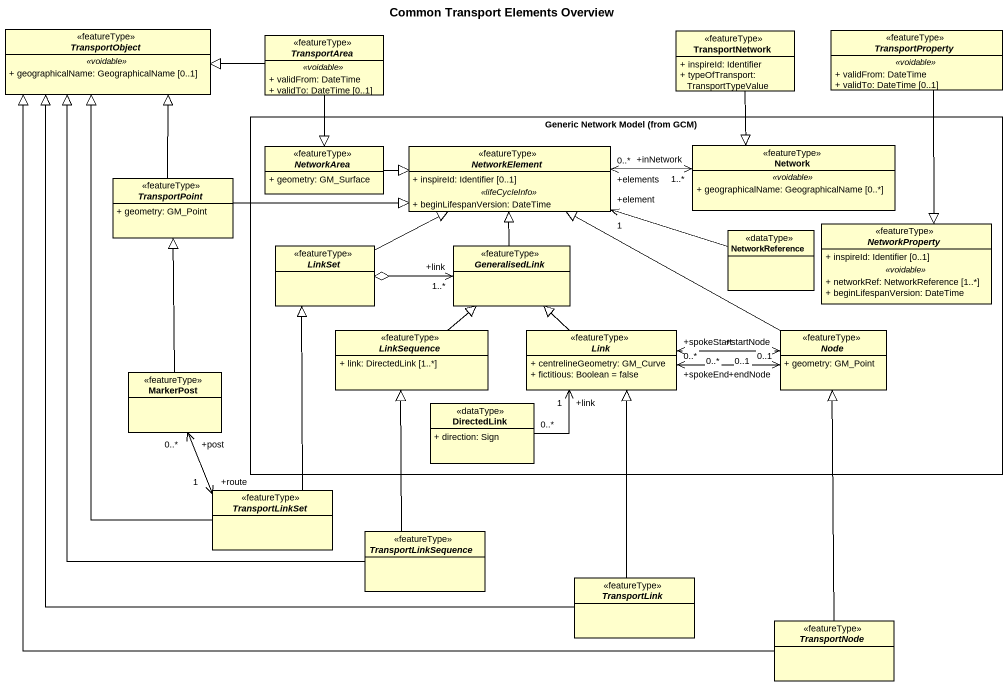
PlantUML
@startuml
title Common Transport Elements Overview
hide circle
hide empty members
skinparam classAttributeIconSize 0
abstract class TransportObject <<featureType>> {
  .. <<voidable>> ..
  + geographicalName: GeographicalName [0..1]
}
abstract class TransportArea <<featureType>> {
  .. <<voidable>> ..
  + validFrom: DateTime
  + validTo: DateTime [0..1]
}
class TransportNetwork <<featureType>> {
  + inspireId: Identifier
  + typeOfTransport: TransportTypeValue
}
abstract class TransportProperty <<featureType>> {
  .. <<voidable>> ..
  + validFrom: DateTime
  + validTo: DateTime [0..1]
}
rectangle "Generic Network Model (from GCM)" as Generic_Network_Model_from {
  abstract class NetworkArea <<featureType>> {
    + geometry: GM_Surface
  }
  abstract class NetworkElement <<featureType>> {
    + inspireId: Identifier [0..1]
    .. <<lifeCycleInfo>> ..
    + beginLifespanVersion: DateTime
  }
  class "Network" as Network_ <<featureType>> {
    .. <<voidable>> ..
    + geographicalName: GeographicalName [0..*]
  }
  class NetworkReference <<dataType>>
  abstract class NetworkProperty <<featureType>> {
    + inspireId: Identifier [0..1]
    .. <<voidable>> ..
    + networkRef: NetworkReference [1..*]
    + beginLifespanVersion: DateTime
  }
  abstract class LinkSet <<featureType>>
  abstract class GeneralisedLink <<featureType>>
  abstract class LinkSequence <<featureType>> {
    + link: DirectedLink [1..*]
  }
  abstract class Link <<featureType>> {
    + centrelineGeometry: GM_Curve
    + fictitious: Boolean = false
  }
  abstract class "Node" as Node_ <<featureType>> {
    + geometry: GM_Point
  }
  class DirectedLink <<dataType>> {
    + direction: Sign
  }
}
abstract class TransportPoint <<featureType>> {
  + geometry: GM_Point
}
class MarkerPost <<featureType>>
abstract class TransportLinkSet <<featureType>>
abstract class TransportLinkSequence <<featureType>>
abstract class TransportLink <<featureType>>
abstract class TransportNode <<featureType>>
TransportArea -left-|> TransportObject
TransportArea --|> NetworkArea
TransportNetwork --|> Network_
TransportProperty --|> NetworkProperty
NetworkArea -right-|> NetworkElement
Network_ "+inNetwork\n1..*" <-left-> "+elements\n0..*" NetworkElement
TransportPoint -up-|> TransportObject
TransportPoint -right-|> NetworkElement
NetworkReference -left-> "+element\n1" NetworkElement
LinkSet -right-|> NetworkElement
GeneralisedLink -up-|> NetworkElement
GeneralisedLink "+link\n1..*" <-left-o LinkSet
LinkSequence -up-|> GeneralisedLink
Link -up-|> GeneralisedLink
Link "+spokeEnd\n0..*" <-right-> "+endNode\n0..1" Node_
Link "+spokeStart\n0..*" <-right-> "+startNode\n0..1" Node_
Node_ -left-|> NetworkElement
MarkerPost -up-|> TransportPoint
MarkerPost "+post\n0..*" <--> "+route\n1" TransportLinkSet
DirectedLink "0..*" -up-> "+link\n1" Link
TransportLinkSet -up-|> TransportObject
TransportLinkSet -up-|> LinkSet
TransportLinkSequence -up-|> TransportObject
TransportLinkSequence -up-|> LinkSequence
TransportLink -up-|> TransportObject
TransportLink -up-|> Link
TransportNode -up-|> TransportObject
TransportNode -up-|> Node_
@enduml
